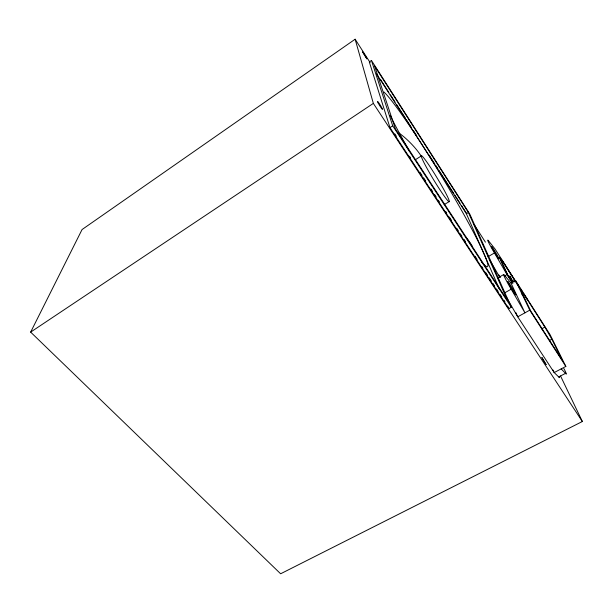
<?xml version="1.0" encoding="UTF-8"?>
<svg xmlns="http://www.w3.org/2000/svg" width="613" height="613" viewBox="0 0 613 613"><rect width="100%" height="100%" fill="white"/><g stroke="black" fill="none" stroke-linecap="round" stroke-linejoin="round"><path stroke-width="0.92" d="M560.543 375.984L582.35 421.514L280.624 573.776L30.65 332.116L82.065 229.546L355.134 39.224L370.129 62.58M371.447 60.465L369.294 61.936L389.968 127.596L508.813 308.63L511.334 307.22L469.78 214.044L371.447 60.465L392.703 125.811L511.334 307.22M30.65 332.116L373.348 103.39L355.134 39.224M389.968 127.596L392.703 125.811M415.645 159.549L421.261 155.986M444.134 204.673L448.977 201.715A26.872 1.962 58.8 0 0 430.885 168.023A26.872 1.962 58.8 0 0 425.943 166.399A26.872 1.962 58.8 0 0 448.977 201.715M499.22 288.7L466.37 213.676L468.393 212.458L374.597 66.028L395.377 128.868L507.449 300.378L468.393 212.458M487.902 256.778L494.438 252.97A14.597 0.843 59.3 0 1 488.354 241.89A14.597 0.843 59.3 0 1 489.22 241.683L495.082 249.062L519.234 286.907M497.488 278.103L503.671 274.555M504.568 276.034L507.051 274.616L512.161 282.593M510.974 283.007L524.935 312.829L511.181 289.175A15.823 0.981 59.4 0 1 504.445 276.838A15.823 0.981 59.4 0 1 505.081 275.98L510.974 283.007L515.479 280.44L550.068 334.667L565.845 366.421L554.19 372.566L517.74 316.821L505.955 296.462M504.859 292.753L511.181 289.175M521.939 294.7L523.594 293.765L544.865 327.097L551.838 339.196L562.167 360.03L530.85 311.189L521.379 291.52L523.594 293.765M565.845 366.421L529.755 310.163L517.74 316.821L515.817 312.538M541.608 328.875L544.865 327.097M549.371 340.522L551.838 339.196M552.972 369.976L554.19 372.566L558.704 376.934L565.508 373.355A15.164 0.866 59.7 0 0 563.807 368.428M561.171 368.888L565.508 373.355M394.764 133.833L396.335 136.232M409.453 156.223L410.503 157.825M419.951 172.222L422.043 175.418M423.621 177.824L425.721 181.019M430.97 189.019L432.54 191.417M434.64 194.62L436.211 197.018M438.31 200.213L439.36 201.815M445.659 211.408L446.708 213.01M449.329 217.01L451.429 220.213M456.677 228.205L458.248 230.611M460.348 233.806L461.926 236.204M464.018 239.407L465.596 241.806M475.037 256.203L477.136 259.399M481.864 266.601L482.906 268.195M485.534 272.195L487.634 275.398M489.205 277.796L491.304 280.992M492.883 283.39L494.453 285.796M496.553 288.991L498.124 291.39M500.223 294.592L501.802 296.991M503.894 300.186L504.943 301.788M373.348 103.39L582.35 421.514M512.805 283.283L507.648 275.237L499.189 257.192L502.147 260.41L516.79 283.344M474.056 224.458L485.427 242.173M380.642 79.598L388.887 92.44M390.435 94.846L395.079 102.072M396.619 104.478L405.385 118.125M406.419 119.734L411.576 127.757M413.637 130.967L416.733 135.787M429.1 155.051L434.77 163.886M435.805 165.487L437.866 168.698M438.9 170.307L453.85 193.585M454.877 195.187L460.034 203.217M461.581 205.623L466.738 213.653M376.574 73.92L466.37 213.676M514.797 281.628L513.939 280.279L514.713 281.903M512.851 283.045L508.238 275.842L500.3 258.931L502.652 261.483L515.295 281.283M520.268 288.516L522.322 291.742M523.349 293.351L527.977 300.6M517.793 284.922L519.816 288.087M520.828 289.673L522.337 292.041M516.307 282.869L517.318 284.455M494.438 252.97L507.051 274.616M489.297 259.184L499.978 277.597M515.479 280.44L529.755 310.163M513.173 281.903L509.778 275.957L512.514 281.735M498.905 274.969L500.062 277.543M507.664 306.01L508.813 308.63M559.577 377.416A15.126 0.996 59.8 0 1 558.704 376.934M399.002 133.052A25.225 6.199 45.6 0 1 421.047 155.886M465.727 236.955A25.309 2.605 47.9 0 1 472.539 247.752M383.922 91.988A102.792 7.563 58.8 0 1 455.758 200.198A102.792 7.563 58.8 0 1 481.795 262.341M409.377 151.173A102.792 7.563 58.8 0 1 390.129 115.359M546.076 364.589L541.923 357.594L546.076 364.589M366.865 58.787L362.712 52.059L366.865 58.787M492.339 248.349A7.295 0.421 59.3 0 0 498.737 258.74A7.295 0.421 59.3 0 0 494.607 250.786A7.295 0.421 59.3 0 0 492.339 248.349M508.713 283.742A7.908 0.49 59.4 0 0 515.571 294.853A7.908 0.49 59.4 0 0 510.913 285.842A7.908 0.49 59.4 0 0 508.713 283.742M378.121 102.9A4.712 0.391 58.3 0 0 382.382 109.413A4.712 0.391 58.3 0 0 379.593 104.034A4.712 0.391 58.3 0 0 378.121 102.9"/></g></svg>
